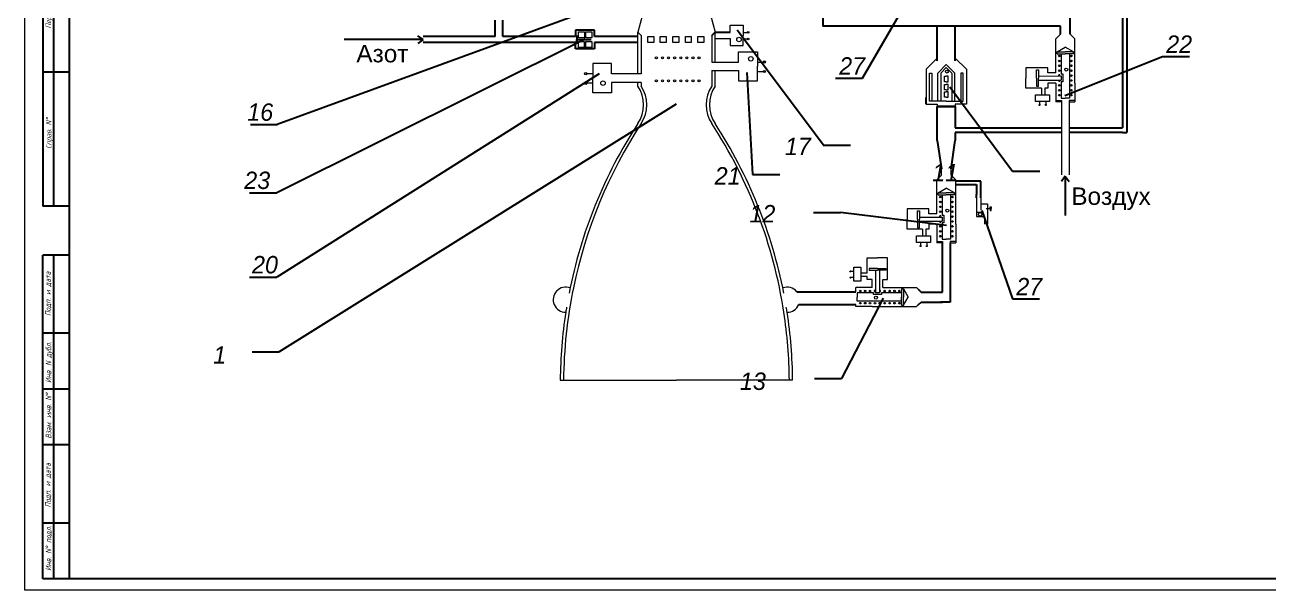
# Model space of a CAD drawing. Header units: millimetres. Extents: x 2904 to 3745, y 1015 to 1609.
# Drawn here: x 2904 to 3461, y 1015 to 1268 of the extents above; entities that cross this region are included whole.
import ezdxf

# ---------------------------------------------------------------- set-up
doc = ezdxf.new("R2010")
doc.units = ezdxf.units.MM
doc.layers.add('KONTUR', color=7, linetype='Continuous')
for name, color, linetype, lineweight in [('Основная', 7, 'Continuous', 40), ('текст', 7, 'Continuous', 20), ('тонкая', 7, 'Continuous', 20)]:
    doc.layers.add(name, color=color, linetype=linetype, lineweight=lineweight)
doc.styles.get("Standard").update_dxf_attribs({"font": 'arial.ttf'})
doc.styles.add('стиль1', font='romans.shx', dxfattribs={"width": 0.75, "oblique": 15, "height": 3.5})

msp = doc.modelspace()

# ---------------------------------------------------------------- linework, layer by layer
at = {"lineweight": 30}
for p, q in [((3184.87, 1289.69), (3178.1, 1264.5)), ((3206.2, 1288.53), (3212.66, 1264.5)), ((3219.41, 1264.42), (3219.41, 1267.66)), ((3219.41, 1267.66), (3225.29, 1267.66)), ((3225.29, 1267.66), (3225.29, 1263.07)), ((3178.1, 1245.86), (3178.1, 1264.5)), ((3178.1, 1264.5), (3179.56, 1263.04)), ((3179.56, 1263.04), (3179.56, 1245.86)), ((3211.19, 1263.04), (3211.19, 1251.13)), ((3212.66, 1251.13), (3212.66, 1264.5)), ((3212.66, 1261.73), (3219.41, 1261.73)), ((3219.41, 1261.73), (3219.41, 1258.49)), ((3225.29, 1264.42), (3227.5, 1264.42)), ((3225.29, 1258.49), (3225.29, 1263.07)), ((3225.29, 1261.46), (3227.5, 1261.46)), ((3365.3, 1261.5), (3367.43, 1263.62)), ((3365.3, 1246.32), (3365.3, 1261.5)), ((3373.81, 1261.5), (3371.68, 1263.62)), ((3373.81, 1241.6), (3373.81, 1261.5)), ((3211.19, 1259.18), (3211.19, 1252.24)), ((3212.66, 1252.24), (3212.66, 1259.18)), ((3219.41, 1258.49), (3225.29, 1258.49)), ((3223.24, 1251.13), (3223.24, 1255.76)), ((3223.24, 1255.76), (3231.65, 1255.76)), ((3231.65, 1255.76), (3231.65, 1249.2)), ((3365.88, 1255.66), (3369.56, 1257.79)), ((3365.88, 1254.77), (3365.88, 1255.66)), ((3365.88, 1255.66), (3369.56, 1255.66)), ((3365.88, 1254.77), (3369.56, 1254.77)), ((3367.72, 1254.77), (3367.72, 1245.77)), ((3373.24, 1255.66), (3369.56, 1257.79)), ((3373.24, 1255.66), (3369.56, 1255.66)), ((3373.24, 1254.77), (3369.56, 1254.77)), ((3371.4, 1254.77), (3371.4, 1234.96)), ((3373.24, 1254.77), (3373.24, 1255.66)), ((3166.27, 1250.49), (3157.87, 1250.49)), ((3157.87, 1250.49), (3157.87, 1243.93)), ((3166.27, 1245.86), (3166.27, 1250.49)), ((3211.19, 1251.13), (3223.24, 1251.13)), ((3231.65, 1251.13), (3234.8, 1251.13)), ((3231.65, 1242.65), (3231.65, 1249.2)), ((3312.23, 1252.82), (3307.27, 1247.86)), ((3312.48, 1246.2), (3316.26, 1249.98)), ((3316.26, 1248.71), (3313.76, 1246.2)), ((3320.04, 1246.2), (3316.26, 1249.98)), ((3316.26, 1248.71), (3318.77, 1246.2)), ((3320.29, 1252.82), (3325.26, 1247.86)), ((3361.66, 1248.52), (3351.94, 1248.52)), ((3351.94, 1248.52), (3351.94, 1243.96)), ((3361.66, 1246.32), (3361.66, 1248.52)), ((3157.87, 1245.86), (3154.72, 1245.86)), ((3157.87, 1237.38), (3157.87, 1243.93)), ((3179.56, 1245.86), (3166.27, 1245.86)), ((3211.19, 1247.28), (3211.19, 1240.33)), ((3211.19, 1247.28), (3223.24, 1247.28)), ((3212.66, 1240.33), (3212.66, 1247.28)), ((3223.24, 1247.28), (3223.24, 1242.65)), ((3231.65, 1246.89), (3234.8, 1246.89)), ((3307.27, 1247.86), (3307.27, 1235.24)), ((3308.71, 1233.58), (3308.71, 1246.2)), ((3308.71, 1246.2), (3309.81, 1246.2)), ((3309.81, 1246.2), (3309.81, 1233.58)), ((3312.48, 1233.58), (3312.48, 1246.2)), ((3313.76, 1246.2), (3313.76, 1233.58)), ((3315.44, 1242.33), (3315.44, 1244.8)), ((3315.44, 1244.8), (3316.26, 1244.8)), ((3317.08, 1244.8), (3316.26, 1244.8)), ((3317.08, 1242.33), (3317.08, 1244.8)), ((3318.77, 1246.2), (3318.77, 1233.58)), ((3320.04, 1233.58), (3320.04, 1246.2)), ((3323.82, 1246.2), (3322.71, 1246.2)), ((3322.71, 1246.2), (3322.71, 1233.58)), ((3323.82, 1233.58), (3323.82, 1246.2)), ((3325.26, 1247.86), (3325.26, 1232.32)), ((3351.94, 1239.39), (3351.94, 1243.96)), ((3356.71, 1243.96), (3356.71, 1247.67)), ((3356.71, 1247.67), (3357.54, 1247.67)), ((3356.71, 1243.96), (3356.71, 1240.25)), ((3357.54, 1247.67), (3357.54, 1243.96)), ((3357.54, 1244.86), (3367.72, 1244.87)), ((3357.54, 1240.25), (3357.54, 1243.96)), ((3357.54, 1243.06), (3367.72, 1243.06)), ((3365.3, 1246.32), (3361.66, 1246.32)), ((3367.72, 1245.77), (3368.38, 1245.77)), ((3367.72, 1244.87), (3367.72, 1243.06)), ((3368.38, 1245.77), (3368.38, 1242.2)), ((3157.87, 1241.62), (3154.72, 1241.62)), ((3166.27, 1237.38), (3157.87, 1237.38)), ((3179.56, 1242.01), (3166.27, 1242.01)), ((3166.27, 1242.01), (3166.27, 1237.38)), ((3178.1, 1240.33), (3178.1, 1242.01)), ((3179.56, 1242.01), (3179.56, 1240.33)), ((3223.24, 1242.65), (3231.65, 1242.65)), ((3316.26, 1242.33), (3315.44, 1242.33)), ((3315.44, 1238.65), (3315.44, 1241.12)), ((3315.44, 1241.12), (3316.26, 1241.12)), ((3316.26, 1238.65), (3315.44, 1238.65)), ((3315.44, 1235.36), (3315.44, 1237.83)), ((3315.44, 1237.83), (3316.26, 1237.83)), ((3316.26, 1242.33), (3317.08, 1242.33)), ((3317.08, 1241.12), (3316.26, 1241.12)), ((3316.26, 1238.65), (3317.08, 1238.65)), ((3317.08, 1237.83), (3316.26, 1237.83)), ((3317.08, 1238.65), (3317.08, 1241.12)), ((3317.08, 1235.36), (3317.08, 1237.83)), ((3358.84, 1239.39), (3351.94, 1239.39)), ((3356.71, 1240.25), (3357.54, 1240.25)), ((3358.84, 1239.39), (3358.84, 1236.48)), ((3361.66, 1239.39), (3360.32, 1239.39)), ((3360.32, 1239.39), (3360.32, 1236.48)), ((3365.3, 1241.6), (3361.66, 1241.6)), ((3361.66, 1241.6), (3361.66, 1239.39)), ((3365.3, 1241.6), (3365.3, 1233.25)), ((3367.72, 1242.2), (3367.72, 1234.96)), ((3368.38, 1242.2), (3367.72, 1242.2)), ((3373.81, 1241.6), (3373.81, 1233.25)), ((3307.27, 1232.32), (3312.23, 1232.32)), ((3316.26, 1233.58), (3308.71, 1233.58)), ((3312.23, 1232.32), (3312.23, 1231.16)), ((3316.26, 1235.36), (3315.44, 1235.36)), ((3316.26, 1235.36), (3317.08, 1235.36)), ((3316.26, 1233.58), (3323.82, 1233.58)), ((3320.29, 1232.32), (3320.29, 1231.16)), ((3325.26, 1232.32), (3320.29, 1232.32)), ((3356.14, 1236.48), (3362.49, 1236.48)), ((3356.14, 1233.44), (3356.14, 1236.48)), ((3362.49, 1233.44), (3356.14, 1233.44)), ((3358.03, 1233.44), (3358.03, 1231.89)), ((3360.8, 1233.44), (3360.8, 1231.89)), ((3362.49, 1236.48), (3362.49, 1233.44)), ((3365.3, 1233.95), (3367.9, 1233.95)), ((3367.9, 1233.25), (3365.3, 1233.25)), ((3367.72, 1234.96), (3369.56, 1234.96)), ((3367.9, 1233.95), (3367.9, 1233.25)), ((3367.9, 1233.25), (3367.9, 1200.55)), ((3371.4, 1234.96), (3369.56, 1234.96)), ((3373.81, 1233.95), (3371.22, 1233.95)), ((3371.22, 1233.95), (3371.22, 1233.25)), ((3371.22, 1233.25), (3373.81, 1233.25)), ((3371.22, 1233.25), (3371.22, 1200.55)), ((3312.01, 1198.34), (3314.13, 1200.47)), ((3312.01, 1183.16), (3312.01, 1198.34)), ((3314.13, 1200.47), (3314.13, 1203.27)), ((3318.39, 1200.47), (3318.39, 1203.27)), ((3320.52, 1198.34), (3318.39, 1200.47)), ((3320.52, 1178.44), (3320.52, 1198.34)), ((3312.58, 1192.5), (3316.26, 1194.63)), ((3319.94, 1192.5), (3316.26, 1194.63)), ((3312.58, 1191.61), (3312.58, 1192.5)), ((3312.58, 1192.5), (3316.26, 1192.5)), ((3312.58, 1191.61), (3316.26, 1191.61)), ((3314.42, 1191.61), (3314.42, 1182.61)), ((3319.94, 1192.5), (3316.26, 1192.5)), ((3319.94, 1191.61), (3316.26, 1191.61)), ((3318.1, 1191.61), (3318.1, 1171.81)), ((3319.94, 1191.61), (3319.94, 1192.5)), ((3329.79, 1190.24), (3329.79, 1183.83)), ((3331.76, 1190.24), (3331.76, 1184.85)), ((3331.76, 1187.55), (3334.72, 1187.55)), ((3334.72, 1187.55), (3334.72, 1178.58)), ((3308.37, 1185.37), (3298.65, 1185.37)), ((3298.65, 1185.37), (3298.65, 1180.8)), ((3303.42, 1180.8), (3303.42, 1184.51)), ((3303.42, 1184.51), (3304.24, 1184.51)), ((3304.24, 1184.51), (3304.24, 1180.8)), ((3304.24, 1181.7), (3314.42, 1181.71)), ((3308.37, 1183.16), (3308.37, 1185.37)), ((3312.01, 1183.16), (3308.37, 1183.16)), ((3314.42, 1182.61), (3315.08, 1182.61)), ((3314.42, 1181.71), (3314.42, 1179.9)), ((3315.08, 1182.61), (3315.08, 1179.04)), ((3329.79, 1183.83), (3332.06, 1183.83)), ((3329.79, 1183.83), (3329.79, 1181.94)), ((3329.79, 1181.94), (3333.3, 1181.94)), ((3333.3, 1181.94), (3333.3, 1178.58)), ((3334.05, 1185.47), (3334.56, 1185.6)), ((3334.05, 1185.47), (3335.95, 1185.47)), ((3334.05, 1185.47), (3334.56, 1185.33)), ((3335.95, 1185.47), (3335.95, 1186.34)), ((3335.95, 1186.34), (3336.42, 1186.34)), ((3335.95, 1185.47), (3335.95, 1184.59)), ((3335.95, 1184.59), (3336.42, 1184.59)), ((3336.42, 1186.34), (3336.42, 1185.47)), ((3336.42, 1184.59), (3336.42, 1185.47)), ((3298.65, 1176.24), (3298.65, 1180.8)), ((3305.54, 1176.24), (3298.65, 1176.24)), ((3303.42, 1180.8), (3303.42, 1177.09)), ((3303.42, 1177.09), (3304.24, 1177.09)), ((3304.24, 1177.09), (3304.24, 1180.8)), ((3304.24, 1179.9), (3314.42, 1179.9)), ((3305.54, 1176.24), (3305.54, 1173.33)), ((3308.37, 1176.24), (3307.03, 1176.24)), ((3307.03, 1176.24), (3307.03, 1173.33)), ((3312.01, 1178.44), (3308.37, 1178.44)), ((3308.37, 1178.44), (3308.37, 1176.24)), ((3312.01, 1178.44), (3312.01, 1170.09)), ((3314.42, 1179.04), (3314.42, 1171.81)), ((3315.08, 1179.04), (3314.42, 1179.04)), ((3320.52, 1178.44), (3320.52, 1170.09)), ((3302.84, 1173.33), (3309.19, 1173.33)), ((3302.84, 1170.29), (3302.84, 1173.33)), ((3309.19, 1173.33), (3309.19, 1170.29)), ((3312.01, 1170.79), (3314.6, 1170.79)), ((3314.42, 1171.81), (3316.26, 1171.81)), ((3314.6, 1170.79), (3314.6, 1170.09)), ((3318.1, 1171.81), (3316.26, 1171.81)), ((3320.52, 1170.79), (3317.92, 1170.79)), ((3317.92, 1170.79), (3317.92, 1170.09)), ((3309.19, 1170.29), (3302.84, 1170.29)), ((3304.73, 1170.29), (3304.73, 1168.73)), ((3307.5, 1170.29), (3307.5, 1168.73)), ((3314.6, 1170.09), (3312.01, 1170.09)), ((3314.6, 1170.09), (3314.6, 1166.52)), ((3317.92, 1170.09), (3320.52, 1170.09)), ((3317.92, 1170.09), (3317.92, 1166.52)), ((3274.87, 1152.92), (3274.87, 1159.27)), ((3274.87, 1159.27), (3277.91, 1159.27)), ((3277.91, 1159.27), (3277.91, 1152.92)), ((3280.82, 1156.57), (3280.82, 1163.47)), ((3280.82, 1163.47), (3285.38, 1163.47)), ((3289.95, 1163.47), (3285.38, 1163.47)), ((3289.95, 1153.75), (3289.95, 1163.47)), ((3274.87, 1157.38), (3273.31, 1157.38)), ((3274.87, 1154.61), (3273.31, 1154.61)), ((3280.82, 1156.57), (3277.91, 1156.57)), ((3280.82, 1155.09), (3277.91, 1155.09)), ((3280.82, 1153.75), (3280.82, 1155.09)), ((3283.02, 1153.75), (3280.82, 1153.75)), ((3285.38, 1158.7), (3281.67, 1158.7)), ((3281.67, 1158.7), (3281.67, 1157.87)), ((3281.67, 1157.87), (3285.38, 1157.87)), ((3283.02, 1150.11), (3283.02, 1153.75)), ((3284.48, 1157.87), (3284.48, 1147.69)), ((3285.38, 1158.7), (3289.09, 1158.7)), ((3289.09, 1157.87), (3285.38, 1157.87)), ((3286.28, 1157.87), (3286.29, 1147.69)), ((3287.75, 1150.11), (3287.75, 1153.75)), ((3287.75, 1153.75), (3289.95, 1153.75)), ((3289.09, 1158.7), (3289.09, 1157.87)), ((3277.91, 1152.92), (3274.87, 1152.92)), ((3283.02, 1150.11), (3275.73, 1150.11)), ((3275.73, 1148.24), (3275.73, 1150.11)), ((3287.75, 1150.11), (3302.92, 1150.11)), ((3296.2, 1149.53), (3296.2, 1145.85)), ((3296.2, 1149.53), (3297.09, 1149.53)), ((3297.09, 1149.53), (3297.09, 1145.85)), ((3297.09, 1149.53), (3299.21, 1145.85)), ((3302.92, 1150.11), (3303.68, 1149.34)), ((3283.63, 1147.69), (3276.39, 1147.69)), ((3276.39, 1147.69), (3276.39, 1145.85)), ((3276.39, 1144.01), (3276.39, 1145.85)), ((3296.2, 1144.01), (3276.39, 1144.01)), ((3283.63, 1147.03), (3283.63, 1147.69)), ((3287.19, 1147.03), (3283.63, 1147.03)), ((3286.29, 1147.69), (3284.48, 1147.69)), ((3296.2, 1147.69), (3287.19, 1147.69)), ((3287.19, 1147.69), (3287.19, 1147.03)), ((3296.2, 1142.17), (3296.2, 1145.85)), ((3297.09, 1142.17), (3297.09, 1145.85)), ((3297.09, 1142.17), (3299.21, 1145.85)), ((3275.73, 1141.6), (3275.73, 1142.48)), ((3283.02, 1141.6), (3275.73, 1141.6)), ((3283.02, 1141.6), (3302.92, 1141.6)), ((3296.2, 1142.17), (3297.09, 1142.17)), ((3302.92, 1141.6), (3303.68, 1142.36)), ((3143.33, 1108.61), (3195.38, 1108.61)), ((3247.43, 1108.61), (3195.38, 1108.61))]:
    msp.add_line(p, q, dxfattribs=at)
for points in [[(3154.09, 1260.29), (3154.09, 1257.63), (3151.43, 1257.63), (3151.43, 1260.29)], [(3154.2, 1264.68), (3154.2, 1262.02), (3151.54, 1262.02), (3151.54, 1264.68)], [(3157.49, 1264.64), (3157.49, 1261.98), (3154.83, 1261.98), (3154.83, 1264.64)], [(3157.51, 1260.29), (3157.51, 1257.63), (3154.85, 1257.63), (3154.85, 1260.29)], [(3182.52, 1262.5), (3185.18, 1262.5), (3185.18, 1259.84), (3182.52, 1259.84)], [(3188.14, 1262.5), (3190.8, 1262.5), (3190.8, 1259.84), (3188.14, 1259.84)], [(3193.76, 1262.5), (3196.42, 1262.5), (3196.42, 1259.84), (3193.76, 1259.84)], [(3199.38, 1262.5), (3202.04, 1262.5), (3202.04, 1259.84), (3199.38, 1259.84)], [(3205, 1262.5), (3207.66, 1262.5), (3207.66, 1259.84), (3205, 1259.84)]]:
    msp.add_lwpolyline(points, close=True, dxfattribs=at)
for centre, radius in [((3223.37, 1261.18), 1.01), ((3227.5, 1264.42), 0.358), ((3227.5, 1261.46), 0.358), ((3366.84, 1253.83), 0.36), ((3372.28, 1253.83), 0.36), ((3186.38, 1253.01), 0.482), ((3189.11, 1253.01), 0.482), ((3191.84, 1253.01), 0.482), ((3194.57, 1253.01), 0.482), ((3197.31, 1253.01), 0.482), ((3200.04, 1253.01), 0.482), ((3202.77, 1253.01), 0.482), ((3205.51, 1253.01), 0.482), ((3228.71, 1252.58), 1.01), ((3234.8, 1251.13), 0.512), ((3366.84, 1251.63), 0.36), ((3366.84, 1249.44), 0.36), ((3369.99, 1247.75), 0.675), ((3372.28, 1251.63), 0.36), ((3372.28, 1249.44), 0.36), ((3154.72, 1245.86), 0.512), ((3186.38, 1242.73), 0.482), ((3189.11, 1242.73), 0.482), ((3191.84, 1242.73), 0.482), ((3194.57, 1242.73), 0.482), ((3197.31, 1242.73), 0.482), ((3200.04, 1242.73), 0.482), ((3202.77, 1242.73), 0.482), ((3205.51, 1242.73), 0.482), ((3234.8, 1246.89), 0.512), ((3316.5, 1246.84), 0.675), ((3366.84, 1247.25), 0.36), ((3372.28, 1247.25), 0.36), ((3372.28, 1245.05), 0.36), ((3372.28, 1242.86), 0.36), ((3154.72, 1241.62), 0.512), ((3162.48, 1241.67), 1.01), ((3366.84, 1240.67), 0.36), ((3366.84, 1238.47), 0.36), ((3372.28, 1240.67), 0.36), ((3372.28, 1238.47), 0.36), ((3358.03, 1231.89), 0.232), ((3360.8, 1231.89), 0.232), ((3366.84, 1236.28), 0.36), ((3372.28, 1236.28), 0.36), ((3313.54, 1190.67), 0.36), ((3313.54, 1188.48), 0.36), ((3318.98, 1190.67), 0.36), ((3318.98, 1188.48), 0.36), ((3313.54, 1186.28), 0.36), ((3313.54, 1184.09), 0.36), ((3316.69, 1184.6), 0.675), ((3318.98, 1186.28), 0.36), ((3318.98, 1184.09), 0.36), ((3318.98, 1181.9), 0.36), ((3331.44, 1182.9), 0.771), ((3313.54, 1177.51), 0.36), ((3318.98, 1179.7), 0.36), ((3318.98, 1177.51), 0.36), ((3313.54, 1175.32), 0.36), ((3313.54, 1173.12), 0.36), ((3318.98, 1175.32), 0.36), ((3318.98, 1173.12), 0.36), ((3304.73, 1168.73), 0.232), ((3307.5, 1168.73), 0.232), ((3273.31, 1157.38), 0.232), ((3273.31, 1154.61), 0.232), ((3277.7, 1148.57), 0.36), ((3279.9, 1148.57), 0.36), ((3282.09, 1148.57), 0.36), ((3288.67, 1148.57), 0.36), ((3290.86, 1148.57), 0.36), ((3293.06, 1148.57), 0.36), ((3295.25, 1148.57), 0.36), ((3277.7, 1143.13), 0.36), ((3279.9, 1143.13), 0.36), ((3282.09, 1143.13), 0.36), ((3284.28, 1143.13), 0.36), ((3284.72, 1145.6), 0.675), ((3286.48, 1143.13), 0.36), ((3288.67, 1143.13), 0.36), ((3290.86, 1143.13), 0.36), ((3293.06, 1143.13), 0.36), ((3295.25, 1143.13), 0.36)]:
    msp.add_circle(centre, radius, dxfattribs=at)
for centre, radius, start, end in [((3366.84, 1245.05), 0.36, 328.7853, 211.3178), ((3366.84, 1242.86), 0.36, 146.3667, 33.6333), ((3165.55, 1231.97), 15.09, 326.3099, 33.6901), ((3167.01, 1231.97), 15.09, 326.3099, 33.6901), ((3223.75, 1231.97), 15.09, 146.3099, 213.6901), ((3225.21, 1231.97), 15.09, 146.3099, 213.6901), ((3357.39, 1106.63), 214.07, 146.8801, 168.9633), ((3358.86, 1106.63), 214.07, 146.8801, 168.3207), ((3031.9, 1106.63), 214.07, 8.7137, 33.1199), ((3033.36, 1106.63), 214.07, 11.0367, 33.1199), ((3313.54, 1181.9), 0.36, 328.7853, 211.3178), ((3313.54, 1179.7), 0.36, 146.3667, 33.6333), ((3145.79, 1144.69), 5.63, 69.6069, 270), ((3358.86, 1106.63), 214.07, 168.3207, 179.4704), ((3244.97, 1144.69), 5.63, 39.1617, 110.3931), ((3284.28, 1148.57), 0.36, 56.3667, 303.6333), ((3286.48, 1148.57), 0.36, 238.7853, 121.3178), ((3357.39, 1106.63), 214.07, 171.2863, 179.4704), ((3357.39, 1106.63), 214.07, 170.6601, 171.2863), ((3031.9, 1106.63), 214.07, 0.5296, 8.7137), ((3033.36, 1106.63), 214.07, 8.7137, 9.3399), ((3244.97, 1144.69), 5.63, 270, 336.9264), ((3033.36, 1106.63), 214.07, 0.5296, 8.7137)]:
    msp.add_arc(centre, radius, start, end, dxfattribs=at)
at = {"layer": 'KONTUR'}
for p, q in [((2903.52, 1014.63), (2903.52, 1608.63)), ((3744.52, 1014.63), (2903.52, 1014.63))]:
    msp.add_line(p, q, dxfattribs=at)
at = {"layer": 'Основная'}
for p, q in [((2923.52, 1059.63), (2923.52, 1603.63)), ((3395.17, 1416.58), (3395.17, 1221.65)), ((3397.14, 1416.58), (3397.14, 1219.62)), ((2911.52, 1306.63), (2911.52, 1186.63)), ((2916.52, 1186.63), (2916.52, 1306.63)), ((3260.99, 1294.74), (3260.99, 1267.15)), ((3194.15, 1288.07), (3016.53, 1223.1)), ((3278.75, 1243.83), (3304.69, 1288.55)), ((3371.68, 1263.62), (3371.68, 1271.21)), ((3114.23, 1262.5), (3114.23, 1269.92)), ((3117.56, 1262.5), (3117.56, 1269.92)), ((3158.65, 1265.34), (3150.12, 1265.34)), ((3150.12, 1265.34), (3150.12, 1262.5)), ((3158.65, 1262.5), (3158.65, 1265.34)), ((3222.63, 1265.55), (3261.23, 1214.03)), ((3367.43, 1267.15), (3260.99, 1267.15)), ((3312.23, 1251.6), (3312.23, 1267.15)), ((3320.29, 1251.6), (3320.29, 1267.15)), ((3367.43, 1263.62), (3367.43, 1267.15)), ((3154.52, 1261.32), (3016.36, 1192.61)), ((3081.91, 1261.15), (3046.59, 1261.15)), ((3081.91, 1261.15), (3079.53, 1262.91)), ((3081.91, 1261.15), (3079.53, 1259.4)), ((3114.23, 1262.5), (3081.98, 1262.5)), ((3114.23, 1259.84), (3081.98, 1259.84)), ((3150.12, 1259.84), (3114.23, 1259.84)), ((3150.12, 1262.5), (3117.56, 1262.5)), ((3150.12, 1257.03), (3150.12, 1259.84)), ((3150.79, 1262.97), (3150.79, 1259.36)), ((3150.79, 1259.36), (3150.79, 1261.17)), ((3150.79, 1261.17), (3157.21, 1261.17)), ((3178.1, 1262.5), (3158.65, 1262.5)), ((3178.1, 1259.84), (3158.65, 1259.84)), ((3158.65, 1259.84), (3158.65, 1257.03)), ((3211.19, 1263.04), (3212.66, 1264.5)), ((3219.41, 1264.42), (3212.66, 1264.42)), ((3158.65, 1257.03), (3150.12, 1257.03)), ((3369.32, 1236.16), (3413.07, 1253.59)), ((3413.07, 1253.59), (3425.24, 1253.59)), ((2923.52, 1246.63), (2911.52, 1246.63)), ((3160.71, 1245.88), (3016.36, 1154.83)), ((3226.95, 1246.43), (3229.43, 1200.75)), ((3266.58, 1243.83), (3278.75, 1243.83)), ((3317.85, 1239.99), (3345.96, 1202.21)), ((3195.31, 1232.21), (3017.49, 1121.3)), ((3307.27, 1232.32), (3307.27, 1235.24)), ((3320.29, 1231.16), (3312.23, 1231.16)), ((3312.23, 1216.03), (3312.23, 1231.16)), ((3312.23, 1231.16), (3320.29, 1231.16)), ((3320.29, 1231.16), (3320.29, 1221.65)), ((3004.51, 1223.16), (3016.68, 1223.16)), ((3320.29, 1221.65), (3367.9, 1221.65)), ((3371.22, 1221.65), (3395.17, 1221.65)), ((3312.23, 1216.03), (3314.13, 1203.27)), ((3318.39, 1203.27), (3320.29, 1216.03)), ((3367.9, 1219.62), (3320.29, 1219.62)), ((3320.29, 1219.62), (3320.29, 1216.03)), ((3395.17, 1219.62), (3371.22, 1219.62)), ((3395.17, 1219.62), (3397.14, 1219.62)), ((3261.13, 1213.93), (3273.3, 1213.93)), ((3229.43, 1200.75), (3241.61, 1200.75)), ((3345.96, 1202.21), (3358.14, 1202.21)), ((3369.56, 1199.98), (3367.8, 1197.59)), ((3369.56, 1199.98), (3369.56, 1182.45)), ((3369.56, 1199.98), (3371.31, 1197.59)), ((3331.76, 1197.76), (3320.52, 1197.76)), ((3320.52, 1196.3), (3329.79, 1196.3)), ((3329.79, 1196.3), (3329.79, 1191.82)), ((3331.76, 1190.24), (3331.76, 1197.76)), ((3004.18, 1192.61), (3016.36, 1192.61)), ((3329.79, 1190.24), (3329.79, 1191.82)), ((2923.52, 1186.63), (2911.52, 1186.63)), ((3256.73, 1183.8), (3268.91, 1183.8)), ((3316.3, 1177.95), (3268.91, 1183.8)), ((3332.23, 1184.65), (3345.85, 1145.02)), ((3314.6, 1148.08), (3314.6, 1170.09)), ((3317.92, 1170.09), (3317.92, 1143.62)), ((2911.52, 1019.63), (2911.52, 1164.63)), ((2923.52, 1164.63), (2911.52, 1164.63)), ((2916.52, 1019.63), (2916.52, 1164.63)), ((3004.18, 1154.83), (3016.36, 1154.83)), ((3249.33, 1148.24), (3275.73, 1148.24)), ((3303.68, 1149.34), (3304.94, 1148.08)), ((3287.93, 1145.44), (3269.36, 1109.43)), ((3303.68, 1142.36), (3304.94, 1143.62)), ((3304.94, 1148.08), (3314.6, 1148.08)), ((3304.94, 1143.62), (3314.6, 1143.62)), ((3317.92, 1143.62), (3313.72, 1143.62)), ((3345.85, 1145.02), (3358.02, 1145.02)), ((3250.14, 1142.48), (3275.73, 1142.48)), ((2923.52, 1129.63), (2911.52, 1129.63)), ((3005.31, 1121.3), (3017.49, 1121.3)), ((3257.18, 1109.43), (3269.36, 1109.43)), ((2923.52, 1104.63), (2911.52, 1104.63)), ((2923.52, 1079.63), (2911.52, 1079.63)), ((2923.52, 1019.63), (2923.52, 1059.63)), ((2923.52, 1044.63), (2911.52, 1044.63)), ((3739.52, 1019.63), (2911.52, 1019.63))]:
    msp.add_line(p, q, dxfattribs=at)

# ---------------------------------------------------------------- texts
at = {"layer": 'Основная', "char_height": 7.8, "width": 124.1573, "attachment_point": 1}
for s, insert in [('Азот', (3052, 1258.79)), ('Воздух  ', (3372.23, 1194.95))]:
    msp.add_mtext(s, dxfattribs=dict(at, insert=insert))
at = {"layer": 'текст', "style": 'стиль1', "oblique": 15, "width": 0.75}
for s, p in [('Перв. примен.', (2915.27, 1266.14)), ('Справ. N%%d', (2915.42, 1212.26)), ('Подп. и дата', (2915.09, 1137.4)), ('Инв. N дубл.', (2915.34, 1107.37)), ('Взам. инв. N%%d', (2915.34, 1082.45)), ('Подп. и дата', (2915.04, 1051.66)), ('Инв. N%%d подл.', (2915.34, 1023.2))]:
    msp.add_text(s, height=2.5, rotation=90, dxfattribs=at).set_placement(p)
at = {"layer": 'тонкая', "lineweight": 30, "char_height": 3.9, "attachment_point": 1}
for s, width, insert in [('{\\fCentury Gothic|b0|i1|c204|p34;\\C0;\\P\\H2x;2\\fCentury Gothic|b0|i1|c0|p34;2}', 12.5705, (3414.77, 1269.53)), ('{\\fCentury Gothic|b0|i1|c204|p34;\\C0;\\P\\H2x;27}', 12.5705, (3268.28, 1259.77)), ('{\\fCentury Gothic|b0|i1|c204|p34;\\C0;\\P\\pi-0.86605;\\H2x;16}', 7.4731, (3004, 1239.1)), ('{\\fCentury Gothic|b0|i1|c204|p34;\\C0;\\P\\pi-1.89208;\\H2x;23}', 7.4731, (3003.67, 1208.55)), ('{\\fCentury Gothic|b0|i1|c204|p34;\\C0;\\P\\H2x;20}', 7.4731, (3005.27, 1170.77)), ('{\\fCentury Gothic|b0|i1|c204|p34;\\C0;\\P\\H2x;27}', 7.4731, (3347.6, 1160.96))]:
    msp.add_mtext_dynamic_manual_height_columns(s, width=width, gutter_width=12.5, heights=[15], dxfattribs=dict(at, insert=insert))
at = {"layer": 'тонкая', "lineweight": 30}
note = msp.add_mtext_dynamic_manual_height_columns('{\\fCentury Gothic|b0|i1|c204|p34;\\C0;\\P\\pi2.9849; }', width=7.4731, gutter_width=12.5, heights=[15, 0], dxfattribs=dict(at, insert=(3243.96, 1223.74), char_height=3.9, attachment_point=1))
for column, words in zip(note.columns.linked_columns, ['\\pi-1.15769;{\\fCentury Gothic|b0|i1|c204|p34;\\H2x;\\C0;17}']):
    column.text = words
note = msp.add_mtext_dynamic_manual_height_columns('{\\fCentury Gothic|b0|i1|c204|p34;\\C0;\\P\\pi2.9849; }', width=7.4731, gutter_width=12.5, heights=[15, 0], dxfattribs=dict(at, insert=(3212.51, 1210.55), char_height=3.9, attachment_point=1))
for column, words in zip(note.columns.linked_columns, ['\\pi-1.2876;{\\fCentury Gothic|b0|i1|c204|p34;\\H2x;\\C0;21}']):
    column.text = words
note = msp.add_mtext_dynamic_manual_height_columns('{\\fCentury Gothic|b0|i1|c204|p34;\\C0;\\P\\pi2.56851;  \\H2x;  }', width=14.1566, gutter_width=22.05, heights=[15, 0], dxfattribs=dict(at, insert=(3309.95, 1212.02), char_height=3.9, attachment_point=1))
for column, words in zip(note.columns.linked_columns, ['\\pi3.10936;{\\fCentury Gothic|b0|i1|c204|p34;\\H2x;\\C0;11}']):
    column.text = words
note = msp.add_mtext_dynamic_manual_height_columns('{\\fCentury Gothic|b0|i1|c204|p34;\\C0;\\P\\pi3.96872;  \\H2x;  }', width=16.957, gutter_width=12.5, heights=[15, 0], dxfattribs=dict(at, insert=(3228.07, 1193.6), char_height=3.9, attachment_point=1))
for column, words in zip(note.columns.linked_columns, ['\\pi3.921;{\\fCentury Gothic|b0|i1|c204|p34;\\H2x;\\C0;12}']):
    column.text = words
note = msp.add_mtext_dynamic_manual_height_columns('{\\fCentury Gothic|b0|i1|c204|p34;\\C0;\\P\\pi-0.77325;  \\H2x;  }', width=7.4731, gutter_width=12.5, heights=[15, 0], dxfattribs=dict(at, insert=(2987.87, 1130.34), char_height=3.9, attachment_point=1))
for column, words in zip(note.columns.linked_columns, ['\\pi2.77678;{\\fCentury Gothic|b0|i1|c204|p34;\\H2x;\\C0;1}']):
    column.text = words
note = msp.add_mtext_dynamic_manual_height_columns('{\\fCentury Gothic|b0|i1|c204|p34;\\C0;\\P\\pi4.48834;  \\H2x;  }', width=17.9963, gutter_width=12.5, heights=[15, 0], dxfattribs=dict(at, insert=(3223.81, 1118.56), char_height=3.9, attachment_point=1))
for column, words in zip(note.columns.linked_columns, ['\\pi4.42471;{\\fCentury Gothic|b0|i1|c204|p34;\\H2x;\\C0;13}']):
    column.text = words

doc.saveas('drawing.dxf')
